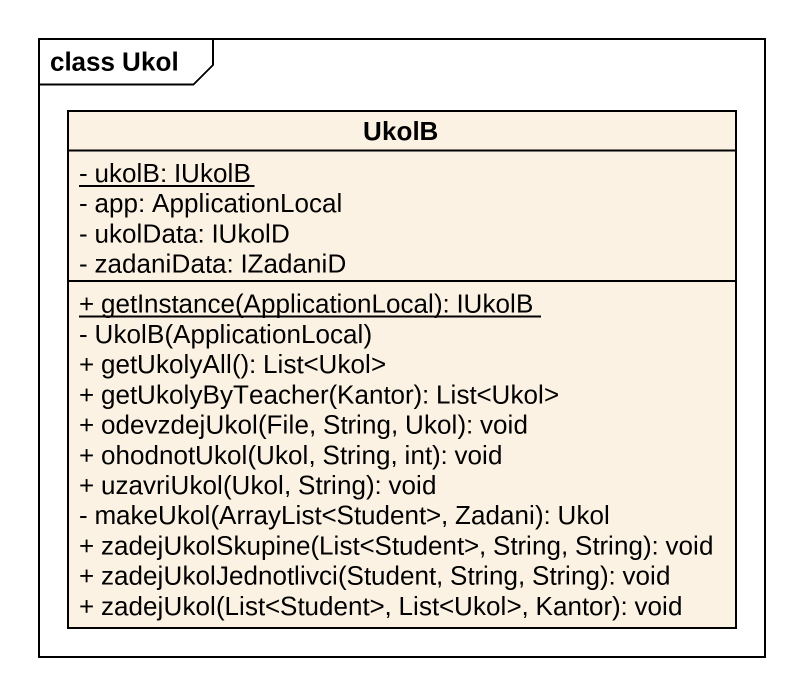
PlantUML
@startuml
mainframe class Ukol
hide circle
hide empty members
skinparam classAttributeIconSize 0
class UkolB {
  {static} - ukolB: IUkolB
  - app: ApplicationLocal
  - ukolData: IUkolD
  - zadaniData: IZadaniD
  {static} + getInstance(ApplicationLocal): IUkolB
  - UkolB(ApplicationLocal)
  + getUkolyAll(): List<Ukol>
  + getUkolyByTeacher(Kantor): List<Ukol>
  + odevzdejUkol(File, String, Ukol): void
  + ohodnotUkol(Ukol, String, int): void
  + uzavriUkol(Ukol, String): void
  - makeUkol(ArrayList<Student>, Zadani): Ukol
  + zadejUkolSkupine(List<Student>, String, String): void
  + zadejUkolJednotlivci(Student, String, String): void
  + zadejUkol(List<Student>, List<Ukol>, Kantor): void
}
@enduml
